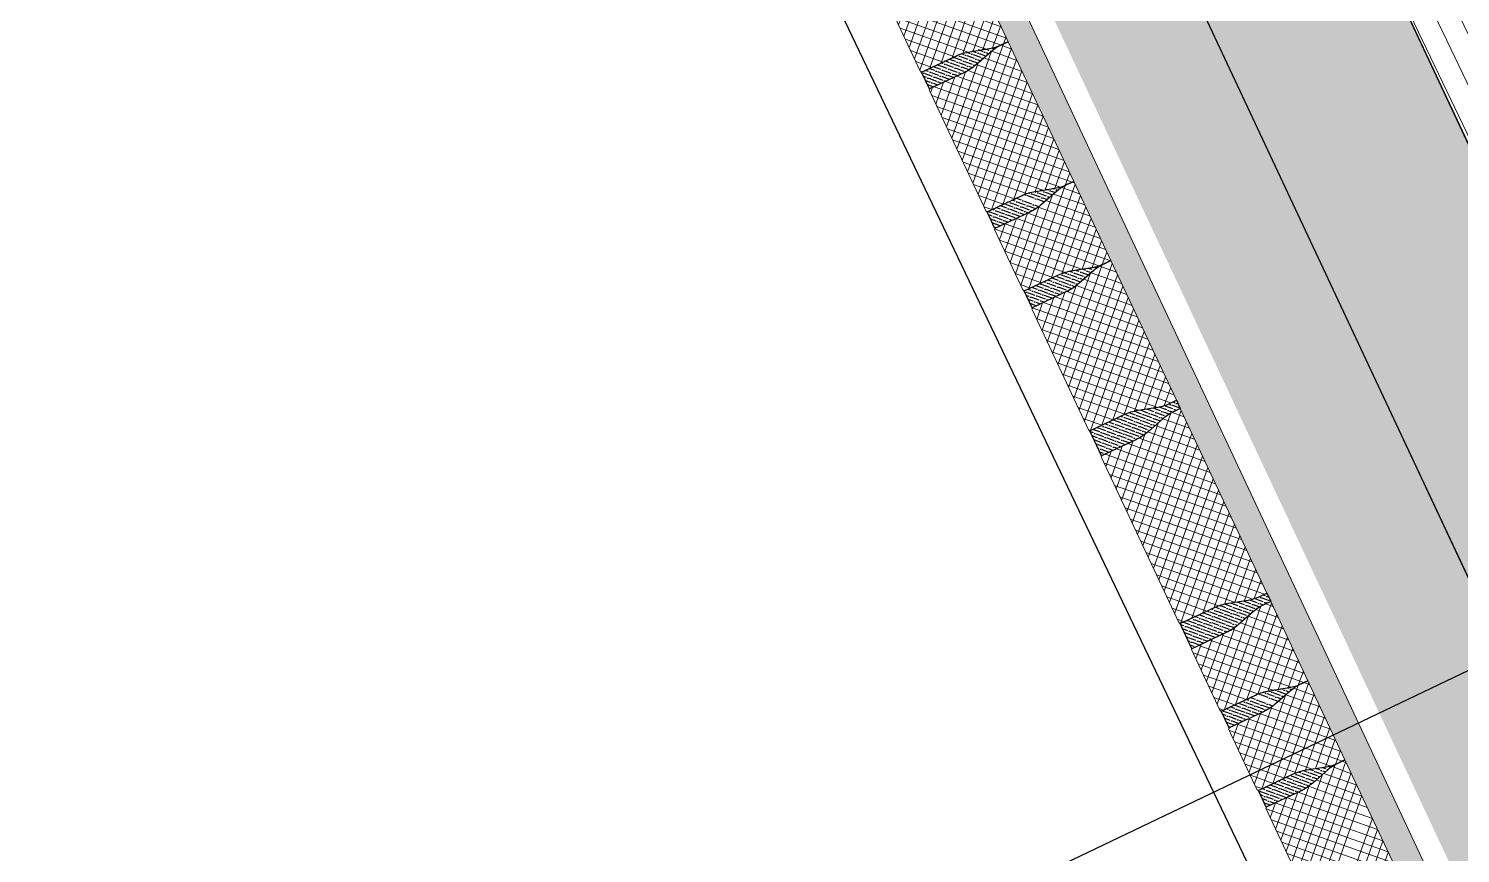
# Model space of a CAD drawing. Header units: metres. Extents: x 679304 to 680626, y 2747329 to 2750056.
# Drawn here: x 679535.964 to 679537.517, y 2747435.307 to 2747436.202 of the extents above; entities that cross this region are included whole.
import ezdxf

# ---------------------------------------------------------------- set-up
doc = ezdxf.new("R2010")
doc.units = ezdxf.units.M
doc.header["$XCLIPFRAME"] = 0
doc.layers.add('-aux', color=50, linetype='Continuous', plot=False)
doc.layers.add('00_Aux', color=5, linetype='Continuous', plot=False)
for name, color, linetype, lineweight in [('02-L-projecció', 6, 'Continuous', 5), ('02-L-seccionat', 4, 'Continuous', 5), ('3-TR Formigó', 252, 'Continuous', 0), ('3-TR terra compactada', 45, 'Continuous', 0), ('3-TR Tot-u', 37, 'Continuous', 0)]:
    doc.layers.add(name, color=color, linetype=linetype, lineweight=lineweight)
doc.layers.add('02-L-SEC-View 1', color=7, linetype='Continuous')
doc.layers.add('3-TR tot_u', color=8, linetype='Continuous', lineweight=5, true_color=0x787878)
for name, color, linetype, true_color in [('EIT_3 TR sorra', 9, 'Continuous', 0xd8ceb0), ('SL_TREE_ACACIA_PYCNANTHA', 52, 'Continuous', 0xe0e000), ('SL_TREE_BOMBAX_CEIBA', 24, 'Continuous', 0x8f2400), ('SL_TREE_PROSOPIS_CINERARIA', 66, 'Continuous', 0x5f7f00)]:
    doc.layers.add(name, color=color, linetype=linetype, true_color=true_color)
picture_1 = doc.add_image_def('image3.png', size_in_pixel=(1135, 973))
picture_2 = doc.add_image_def('image1.png', size_in_pixel=(900, 793))
picture_3 = doc.add_image_def('image2.png', size_in_pixel=(716, 586))
pattern_1 = [(44.99999999999999, (-16.42133321752772, 1.027925585862249), (-0.0067351920908019, 0.0067351920908019), []), (134.9999999999999, (-16.42133321752772, 1.027925585862249), (-0.0067351920908019, -0.0067351920908019), [])]
pattern_2 = [(43.98579928974752, (-2.408698211424052, -100.1245360528119), (0.0019272751255601, 0.0066038919240475), [0.0085328125000001, -0.0017065625, 0, -0.0017065625])]

# ---------------------------------------------------------------- blocks, each defined once
blk = doc.blocks.new('General Section WaterFalls')
at = {"layer": '3-TR Formigó'}
h = blk.add_hatch(dxfattribs=at)
h.set_pattern_fill('ANSI37', color=256, scale=0.003, angle=-18.27604261022104, style=0)
h.set_pattern_definition(pattern_1)
edge = h.paths.add_edge_path()
edge.add_line((26.71151900896802, -30.13259834330529), (26.7115829114335, -30.12440281313398))
edge.add_arc((26.6631668265909, -30.12402528850362), 0.0484175570209605, -0.4467547501973178, 15.55226437040747)
edge.add_line((26.70981163624674, -30.11104370560497), (26.70402688602578, -30.09025823398226))
edge.add_arc((26.75907920114696, -30.07493677572347), 0.0571445926253242, 179.553250576455, 195.5522697251875, ccw=False)
edge.add_line((26.7019363460131, -30.07449121004902), (26.70225700368534, -30.03336718664194))
edge.add_line((26.70225700363517, -30.03336718631909), (26.7014598222063, -30.03336096967196))
edge.add_line((26.70145982224494, -30.03336096997373), (26.70146640405208, -30.03251692012577))
edge.add_line((26.70146640343592, -30.0325169195421), (26.55564496508488, -30.03137989654804))
edge.add_line((26.55564496573061, -30.03137989691459), (26.5556383859569, -30.03222394988609))
edge.add_line((26.55563838547096, -30.03222394967452), (26.55484120329561, -30.03221772934808))
edge.add_line((26.55484120361507, -30.0322177298367), (26.55452054576948, -30.07334175710972))
edge.add_arc((26.49737769784406, -30.07289619231597), 0.0571445855558964, -16.44576670610428, -0.4467476164836057, ccw=False)
edge.add_line((26.55218439130113, -30.08907426195219), (26.54607622286726, -30.10976700459925))
edge.add_arc((26.59251292236149, -30.12347438652068), 0.0484175526935479, 163.5542300936993, 179.553249204069)
edge.add_line((26.54409684240818, -30.12309686560184), (26.54403293832004, -30.13129239474686))
edge.add_line((26.54403293831274, -30.13129239436239), (26.71151900940551, -30.1325983428449))
h = blk.add_hatch(dxfattribs=at)
h.set_pattern_fill('ANSI37', color=256, scale=0.003, angle=-18.27604261022104, style=0)
h.set_pattern_definition(pattern_1)
edge = h.paths.add_edge_path()
edge.add_line((26.80647917883471, -30.13334234734066), (26.80654308384267, -30.12514681800901))
edge.add_arc((26.75812699086964, -30.12476930161938), 0.0484175648122754, -0.4467449809364698, 15.55227420628203)
edge.add_line((26.80477180611342, -30.11178770847619), (26.79898705659529, -30.09100223806638))
edge.add_arc((26.85403937194497, -30.07568078115582), 0.0571445920410293, 179.5532493145228, 195.5522684316683, ccw=False)
edge.add_line((26.79689651587978, -30.07523521478288), (26.79721717384817, -30.03411119196401))
edge.add_line((26.79721717396751, -30.03411119175144), (26.79641999279522, -30.03410497469865))
edge.add_line((26.79641999304295, -30.03410497447476), (26.79642657477503, -30.03326092411161))
edge.add_line((26.79642657516524, -30.03326092427597), (26.72313100914396, -30.03268941316976))
edge.add_line((26.72313100937754, -30.03268941259012), (26.72312442702177, -30.03353346372808))
edge.add_line((26.72312442678958, -30.03353346418589), (26.72232724564461, -30.03352724370934))
edge.add_line((26.72232724586502, -30.03352724434808), (26.72200658794846, -30.07465127257845))
edge.add_arc((26.66486374102533, -30.07420571078546), 0.0571445841631217, -16.445763861437285, -0.44674471510109015, ccw=False)
edge.add_line((26.71967043401674, -30.0903837766964), (26.71356226459207, -30.11107652048744))
edge.add_arc((26.75999896321446, -30.12478389940225), 0.0484175513716403, 163.5542329003365, 179.5532520194679)
edge.add_line((26.71158288419247, -30.12440638104454), (26.7115189817229, -30.1326019097433))
edge.add_line((26.71151898195967, -30.13260190980509), (26.80647917862646, -30.13334234717865))
h = blk.add_hatch(dxfattribs=at)
h.set_pattern_fill('ANSI37', color=256, scale=0.003, angle=-18.27604261022104, style=0)
h.set_pattern_definition(pattern_1)
edge = h.paths.add_edge_path()
edge.add_line((26.90143943391741, -30.13407571683638), (26.90150333900043, -30.12588018801992))
edge.add_arc((26.85308724688366, -30.12550267227926), 0.0484175634033132, -0.4467438658289859, 15.55227527998455)
edge.add_line((26.89973206119612, -30.11252107843757), (26.89394731160293, -30.09173560751257))
edge.add_arc((26.948999626562, -30.07641415018588), 0.057144592462795, 179.5532501677238, 195.5522692723542, ccw=False)
edge.add_line((26.89185677096248, -30.07596858451143), (26.89217742904141, -30.03484456172906))
edge.add_line((26.89217742905021, -30.03484456147999), (26.89138024765683, -30.03483834435419))
edge.add_line((26.89138024672866, -30.03483834397048), (26.89138682890292, -30.03399429375336))
edge.add_line((26.89138682978228, -30.03399429423735), (26.81809126342936, -30.03342278302162))
edge.add_line((26.81809126352892, -30.03342278208584), (26.81808468139423, -30.03426683329682))
edge.add_line((26.81808468094096, -30.03426683438011), (26.81728749964995, -30.03426061434572))
edge.add_line((26.81728749955073, -30.03426061361097), (26.81696684189074, -30.07538464143568))
edge.add_arc((26.75982399564237, -30.07493907958269), 0.0571445840205445, -16.445764324364518, -0.4467451595709804, ccw=False)
edge.add_line((26.81463068816811, -30.09111714642495), (26.80852251888947, -30.11180988977382))
edge.add_arc((26.85495921876281, -30.12551726959646), 0.0484175514879962, 163.5542328959365, 179.5532520194679)
edge.add_line((26.80654313927516, -30.12513975077309), (26.80647923658451, -30.13333527939884))
edge.add_line((26.80647923657671, -30.13333527883515), (26.90143943335404, -30.13407571624521))
h = blk.add_hatch(dxfattribs=at)
h.set_pattern_fill('ANSI37', color=256, scale=0.003, angle=-18.27604261022104, style=0)
h.set_pattern_definition(pattern_1)
edge = h.paths.add_edge_path()
edge.add_line((27.13266914431006, -30.13587870146148), (27.13273304891134, -30.12768317150513))
edge.add_arc((27.0843169647269, -30.12730565480888), 0.0484175569431325, -0.4467460378408971, 15.55227308225352)
edge.add_line((27.13096177205443, -30.11432406352833), (27.12517702249673, -30.09353859212466))
edge.add_arc((27.18022934067994, -30.07821713387966), 0.0571445948227579, 179.5532513737856, 195.5522704968311, ccw=False)
edge.add_line((27.12308648228646, -30.07777156843804), (27.12340714043635, -30.03664754469832))
edge.add_line((27.12340714083985, -30.03664754447527), (27.12260995992821, -30.03664132848936))
edge.add_line((27.12260995991528, -30.03664132906124), (27.12261654061699, -30.03579727884821))
edge.add_line((27.12261654017493, -30.03579727886245), (26.92305115802752, -30.03424119575809))
edge.add_line((26.92305115843192, -30.03424119623378), (26.92304457629723, -30.03508524744476))
edge.add_line((26.92304457677528, -30.03508524689824), (26.92224739629765, -30.03507902811327))
edge.add_line((26.92224739585072, -30.03507902869023), (26.92192673777996, -30.07620305441769))
edge.add_arc((26.86478388030082, -30.07575749279931), 0.0571445944703978, -16.445763722848085, -0.4467446058545761, ccw=False)
edge.add_line((26.91959058400243, -30.09193556080572), (26.91348241420657, -30.11262830349338))
edge.add_arc((26.9599191150628, -30.12633568048477), 0.0484175518099444, 163.5542361917417, 179.5532552935093)
edge.add_line((26.91150303464383, -30.12595816515386), (26.91143913136498, -30.13415369407576))
edge.add_line((26.91143913101405, -30.13415369391442), (27.13266914505434, -30.13587870173648))
h = blk.add_hatch(dxfattribs=at)
h.set_pattern_fill('ANSI37', color=256, scale=0.003, angle=-18.27604261022104, style=0)
h.set_pattern_definition(pattern_1)
edge = h.paths.add_edge_path()
edge.add_line((27.3101548855193, -30.13726611947641), (27.31021878805983, -30.12907058982028))
edge.add_arc((27.26180270360783, -30.12869306653738), 0.0484175576703403, -0.4467532608077822, 15.55226582038441)
edge.add_line((27.30844751326368, -30.11571148154326), (27.30266276352037, -30.0949260095879))
edge.add_arc((27.35771507769823, -30.07960455166176), 0.0571445912714218, 179.5532515570036, 195.5522706349158, ccw=False)
edge.add_line((27.30057222303003, -30.07915898622014), (27.3008928806627, -30.0380349618192))
edge.add_line((27.30089288111776, -30.03803496202454), (27.30009569950738, -30.03802874629827))
edge.add_line((27.30009569926187, -30.03802874684334), (27.3001022811045, -30.0371846965167))
edge.add_line((27.30010228091851, -30.03718469687738), (27.15428084278856, -30.03604767395632))
edge.add_line((27.15428084274754, -30.03604767308571), (27.15427426267769, -30.03689172546901))
edge.add_line((27.15427426248789, -30.03689172537998), (27.15347708042309, -30.03688550509004))
edge.add_line((27.15347708109766, -30.03688550554216), (27.1531564229955, -30.07800953322084))
edge.add_arc((27.09601357392967, -30.07756397058256), 0.0571445856511552, -16.445765309867, -0.44674617585832266, ccw=False)
edge.add_line((27.15082026924938, -30.09374203858897), (27.14471210078003, -30.11443478171471))
edge.add_arc((27.19114879891276, -30.12814216222614), 0.048417550948209, 163.5542301596987, 179.5532492700098)
edge.add_line((27.14273271942512, -30.12776464247145), (27.14266881533698, -30.13596017161647))
edge.add_line((27.14266881486401, -30.13596017146483), (27.3101548857357, -30.13726611987433))
h = blk.add_hatch(dxfattribs=at)
h.set_pattern_fill('ANSI37', color=256, scale=0.003, angle=-18.27604261022104, style=0)
h.set_pattern_definition(pattern_1)
edge = h.paths.add_edge_path()
edge.add_line((27.4051150563173, -30.13801005366258), (27.40517896084761, -30.12981452466359))
edge.add_arc((27.3567628688179, -30.12943700933829), 0.0484175649548525, -0.4467444563532101, 15.55227466404321)
edge.add_line((27.40340768359601, -30.11645541479811), (27.39762293429897, -30.09566994446132))
edge.add_arc((27.45267524989322, -30.08034848747775), 0.057144592462795, 179.5532501677238, 195.5522692723542, ccw=False)
edge.add_line((27.3955323942937, -30.07990292133764), (27.39585305248317, -30.03877889859178))
edge.add_line((27.39585305331275, -30.03877889784053), (27.39505587191937, -30.03877268071473))
edge.add_line((27.39505587145686, -30.03877268102951), (27.39506245341003, -30.03792863073938))
edge.add_line((27.39506245264784, -30.03792863106355), (27.32176688651601, -30.03735711992084))
edge.add_line((27.32176688732579, -30.0373571193777), (27.32176030497003, -30.03820117051567))
edge.add_line((27.32176030473784, -30.03820117097348), (27.32096312366792, -30.03819495101211))
edge.add_line((27.32096312381327, -30.03819495113567), (27.3206424659322, -30.07931897888736))
edge.add_arc((27.26349961897359, -30.07887341734022), 0.0571445840205445, -16.445764324364518, -0.4467451595709804, ccw=False)
edge.add_line((27.31830631243065, -30.09505148371682), (27.31219814304147, -30.11574422702917))
edge.add_arc((27.3586348425597, -30.12945160549134), 0.048417551386513, 163.554233451104, 179.5532525862316)
edge.add_line((27.31021876260638, -30.12907408736646), (27.31015486010133, -30.13726961654391))
edge.add_line((27.31015485944226, -30.13726961659268), (27.40511505636562, -30.13801005356057))
h = blk.add_hatch(dxfattribs=at)
h.set_pattern_fill('ANSI37', color=256, scale=0.003, angle=-18.27604261022104, style=0)
h.set_pattern_definition(pattern_1)
edge = h.paths.add_edge_path()
edge.add_line((27.57260112790391, -30.13931600237266), (27.57266503066553, -30.13112047278954))
edge.add_arc((27.52424894319847, -30.13074294920079), 0.0484175590793026, -0.4467543759151388, 15.55226474668205)
edge.add_line((27.57089375564829, -30.11776136420667), (27.5651090056839, -30.09697589217829))
edge.add_arc((27.62016131728888, -30.08165443409235), 0.0571445895615756, 179.5532520930825, 195.5522712217721, ccw=False)
edge.add_line((27.56301846494898, -30.08120886934921), (27.56333912254617, -30.04008484542695))
edge.add_line((27.56333912257105, -30.04008484561928), (27.56254194125273, -30.04007862900866))
edge.add_line((27.56254194071516, -30.04007862927392), (27.56254852285393, -30.03923457953549))
edge.add_line((27.5625485223718, -30.03923457954079), (27.41672708372462, -30.03809755595852))
edge.add_line((27.41672708420083, -30.03809755621478), (27.41672050442712, -30.03894160918628))
edge.add_line((27.4167205048725, -30.03894160897471), (27.41592332302878, -30.03893538875779))
edge.add_line((27.41592332301661, -30.03893538867123), (27.41560266458283, -30.08005941624039))
edge.add_arc((27.35845981538296, -30.07961385278032), 0.0571445856194023, -16.445765776522194, -0.4467466560666935, ccw=False)
edge.add_line((27.41326651070267, -30.09579192101956), (27.40715834230837, -30.11648466466048))
edge.add_arc((27.45359503896907, -30.13019204605371), 0.048417549319226, 163.5542302212982, 179.5532493359505)
edge.add_line((27.40517896134406, -30.12981452513486), (27.40511505718087, -30.1380100537647))
edge.add_line((27.4051150563173, -30.13801005366258), (27.57260112693242, -30.13931600247774))
h = blk.add_hatch(dxfattribs=at)
h.set_pattern_fill('ANSI37', color=256, scale=0.003, angle=-18.27604261022104, style=0)
h.set_pattern_definition(pattern_1)
edge = h.paths.add_edge_path()
edge.add_line((27.79383114352822, -30.14104098570533), (27.79389504787293, -30.13284545615464))
edge.add_arc((27.74547896115109, -30.13246793812141), 0.0484175584946718, -0.4467466283651467, 15.55227246631219)
edge.add_line((27.79212377034128, -30.11948634730652), (27.7863390209296, -30.09870087546068))
edge.add_arc((27.84139133710414, -30.08337941719219), 0.0571445932096191, 179.5532518741258, 195.5522710187067, ccw=False)
edge.add_line((27.78424848103896, -30.08293385175057), (27.78456913907831, -30.04180982797434))
edge.add_line((27.78456913912669, -30.04180982848629), (27.78377195829011, -30.04180361301557))
edge.add_line((27.78377195866779, -30.04180361330509), (27.78377853959058, -30.04095956316508))
edge.add_line((27.78377853846178, -30.0409595631063), (27.58421315631437, -30.03940348000194))
edge.add_line((27.5842131562531, -30.03940347954631), (27.58420657382228, -30.04024753016909))
edge.add_line((27.58420657459647, -30.04024752997793), (27.58340939411883, -30.04024131119297))
edge.add_line((27.58340939413756, -30.04024131176993), (27.5830887360668, -30.08136533749739))
edge.add_arc((27.52594588045031, -30.08091977750883), 0.0571445928397872, -16.445762741073622, -0.44674358956729066, ccw=False)
edge.add_line((27.58075258275494, -30.09709784481675), (27.57464441284853, -30.11779058746789))
edge.add_arc((27.62108111334965, -30.13149796426296), 0.0484175516787158, 163.5542356453741, 179.5532547689258)
edge.add_line((27.57266503339633, -30.13112044800073), (27.57260112997145, -30.1393159773648))
edge.add_line((27.57260112930089, -30.13931597769261), (27.79383114345172, -30.14104098555118))
at = {"layer": '3-TR terra compactada'}
h = blk.add_hatch(dxfattribs=at)
h.set_pattern_fill('LINE', color=256, scale=0.0075)
h.set_pattern_definition([(360, (-1.593222050461918, -1.450000001117587), (0, 0.0238125), [])])
edge = h.paths.add_edge_path(flags=16)
edge.add_arc((87.91270721703766, -34.89102650922723), 0.0300000000000011, 0, 360)
h.paths.add_polyline_path([(60.86794612370431, -34.06345526850782), (60.86794612370431, -34.8165326055605), (77.28848761087283, -34.81653260439634), (77.28848760994151, -35.96653260430321), (94.02980208816007, -35.96653260337189), (94.02346620196477, -34.53352967253886), (88.77741158520803, -34.42881766473874), (88.7764219455421, -34.4783984052483), (88.67512278445065, -34.85645277681761), (84.06023222394288, -34.76436978625134), (83.96552849235012, -34.41241660504602), (83.95774579746649, -34.38224918977358), (83.95875280490145, -34.33179827523418), (79.98875382728875, -34.25026744417846), (79.98875382775441, -35.78771875007078), (77.43852502759546, -35.78771875007078), (77.43852502852678, -35.43748732609675), (78.61814005719498, -35.43770227907226), (78.05505687510595, -33.4629564518109), (67.10211191978306, -33.3788115279749), (67.01179703883827, -33.17811179091223), (66.85097349714488, -33.17687627975829), (63.56725041614845, -33.15126436809078), (63.56725041707978, -34.70336046814919), (61.01713174395263, -34.70336046768352), (61.0171317444183, -34.35336060426198), (62.10765844490379, -34.35336060402915), (61.58575402200222, -32.50950451311656), (50.68157043308019, -32.42573419259861), (50.59114177431911, -32.2250335814897), (50.42511908290908, -32.2237581287045), (47.14811543934047, -32.19819437991828), (47.14721526950597, -33.38156245509163), (44.99754665372893, -33.38156245509163), (44.99754665279761, -33.03156259073876), (45.56926759378984, -33.03156259120442), (45.14311256445944, -31.55625739693642), (34.2616229839623, -31.47266142093577), (34.17091776337475, -31.2719586850144), (34.00475173024461, -31.27068213094026), (30.72633214015514, -31.24511096207425), (30.72633214108646, -32.37863686797209), (28.57621343620122, -32.37863686820492), (28.57621343526989, -32.02863700361922), (29.14793437626213, -32.02863700361922), (28.72177934786305, -30.55333180958405), (17.8412764519453, -30.4697434140835), (17.68143947003409, -31.50181839196012), (28.27606689184904, -31.50181839149445), (28.27606689091772, -32.61037793336436), (44.44740463607013, -32.61037793196738), (44.44740463700145, -34.06345526920631)])
at = {"layer": '3-TR Tot-u'}
h = blk.add_hatch(dxfattribs=at)
h.set_pattern_fill('EARTH', color=256, scale=0.005, angle=-84.07414778341365)
h.set_pattern_definition([(275.9258522165863, (27.87454973626882, -31.62861592276022), (0.0348582512672567, -0.0283024260194916), [0.03175, -0.03175]), (275.9258522165863, (27.88639236288145, -31.62738670548424), (0.0348582512672567, -0.0283024260194916), [0.03175, -0.03175]), (275.9258522165863, (27.89823498949409, -31.6261574884411), (0.0348582512672567, -0.0283024260194916), [0.03175, -0.03175]), (5.925852216586345, (27.90259227156639, -31.62969529186375), (0.0283024260194916, 0.0348582512672567), [0.03175, -0.03175]), (5.925852216586345, (27.90382148884237, -31.64153791847639), (0.0283024260194916, 0.0348582512672567), [0.03175, -0.03175]), (5.925852216586345, (27.90505070518702, -31.65338054532185), (0.0283024260194916, 0.0348582512672567), [0.03175, -0.03175])])
h.paths.add_polyline_path([(17.8412764519453, -30.4697434140835), (28.72177934786305, -30.55333180958405), (28.80537299579009, -30.84863540693187), (29.57612518081442, -30.84863695688546), (29.57612646790222, -30.55989524768666), (28.95151915913448, -30.5550967627205), (28.89673480344936, -30.35466998582706), (17.74958454584703, -30.26903309766203)])
at = {"layer": '3-TR tot_u'}
h = blk.add_hatch(dxfattribs=at)
h.set_pattern_fill('AR-CONC', color=256, scale=0.00025, angle=90.27678088138285)
h.set_pattern_definition([(158.5528234916038, (-16.42133875610307, 0.9000845635309815), (-0.0107141402033441, 0.0444470353765646), [0.0047625, -0.0523874999999999]), (103.5528234916037, (-16.42133875610307, 0.9000845635309815), (-0.042478511822929, -0.0235505220209913), [0.00381, -0.0419101460424999]), (209.0042681916038, (-16.42223159829154, 0.9037884704302996), (-0.0531926501422366, 0.0208965138611374), [0.0040475022, -0.0445225611499999]), (154.7370234916037, (-16.43337874626741, 0.896043692715466), (-0.0115985479610558, 0.0675920588494506), [0.00714375, -0.0785812499999999]), (205.1883811016037, (-16.43434529751539, 0.90167635679245), (-0.0775261334246027, 0.036585164494883), [0.006071255785, -0.0667839020399999]), (99.73697466160377, (-16.43337874626741, 0.896043692715466), (-0.0775261334227856, 0.036585164499046), [0.0057149917675, -0.0628649329799999]), (129.5528234916037, (-16.43238918390125, 0.9030739036388695), (0.0121775151173545, 0.0440684300330318), [0.0047625, -0.0523875]), (74.55282349160389, (-16.43238918390125, 0.9030739036388695), (-0.0485699864642681, -3.6222662037e-06), [0.00381, -0.0419099999999999]), (180.0042684916038, (-16.43137439107522, 0.9067462740931659), (-0.0363924715453394, 0.0440648076110835), [0.0040475022, -0.0445224844]), (146.0528234916037, (-16.42133875610307, 0.9000845635309815), (-0.0202858755293875, -0.0059938829911168), [0, -0.041402, 0, -0.042545, 0, -0.04206875]), (116.0528234916039, (-16.42133875610307, 0.9000845635309815), (-0.0290587158829416, 0.0078679387732416), [0, -0.024257, 0, -0.0404494999999999, 0, -0.01603375]), (76.05282349160386, (-16.41683318512514, 0.8866599751636385), (-0.0094277576651399, 0.0325917034802938), [0, -0.0158749999999999, 0, -0.0495299999999999, 0, -0.0657224999999997]), (66.05282349160387, (-16.41481274971738, 0.8806399798486381), (-0.0178091657507202, 0.033085210695806), [0, -0.0206375, 0, -0.032893, 0, -0.0466725])])
h.paths.add_polyline_path([(28.89673480344936, -30.35466998582706), (29.07426458364353, -30.20602941629477), (17.68178908992559, -30.11850783950649), (17.74958454584703, -30.26903309766203)])
at = {"layer": 'EIT_3 TR sorra'}
h = blk.add_hatch(dxfattribs=at)
h.set_pattern_fill('ANSI36', color=256, scale=0.001075, angle=-1.014200710252469, style=0, double=1)
h.set_pattern_definition([(43.98579928974752, (-3.269780329894274, -100.1178184621967), (0.0019272751255601, 0.0066038919240475), [0.0085328125000001, -0.0017065625, 0, -0.0017065625])])
edge = h.paths.add_edge_path()
edge.add_line((26.71151898242533, -30.13260190933943), (26.71158288610679, -30.1244063795697))
edge.add_arc((26.66316680517048, -30.12402886291966), 0.0484175532224268, -0.4467457794181576, 15.55227332192069)
edge.add_line((26.70981160970405, -30.11104727350176), (26.70402686179223, -30.09026179822806))
edge.add_arc((26.75907917693257, -30.07494033686817), 0.0571445942156798, 179.5532539892589, 195.5522731529118, ccw=False)
edge.add_line((26.70193631947041, -30.07449477445334), (26.70225700617552, -30.03336725526518))
edge.add_line((26.70225700596347, -30.03336725453846), (26.72232727479388, -30.03352375177909))
edge.add_line((26.72232727566734, -30.03352375142276), (26.72200658888717, -30.07465127009574))
edge.add_arc((26.66486372658983, -30.07420570612885), 0.0571445990297571, -16.445766675627112, -0.4467475475004221, ccw=False)
edge.add_line((26.71967043308541, -30.0903837790247), (26.71356226505007, -30.11107651935139))
edge.add_arc((26.75999895716086, -30.12478390103206), 0.0484175439073625, 163.5542282206263, 179.5532473088979)
edge.add_line((26.71158288465813, -30.12440637825057), (26.71151898193608, -30.13260190882755))
h = blk.add_hatch(dxfattribs=at)
h.set_pattern_fill('ANSI36', color=256, scale=0.001075, angle=-1.014200710252469, style=0, double=1)
h.set_pattern_definition([(43.98579928974752, (-3.007334088440984, -100.1198683457914), (0.0019272751255601, 0.0066038919240475), [0.0085328125000001, -0.0017065625, 0, -0.0017065625])])
edge = h.paths.add_edge_path()
edge.add_line((26.80647915462032, -30.13334584562108), (26.80654305646211, -30.12515031622459))
edge.add_arc((26.75812696991489, -30.12477279850282), 0.0484175587480732, -0.4467461459621233, 15.55227300076649)
edge.add_line((26.80477178003639, -30.11179120792076), (26.79898703194306, -30.09100573356791))
edge.add_arc((26.85403934726492, -30.07568427734077), 0.0571445923002657, 179.553249723254, 195.552268819521, ccw=False)
edge.add_line((26.79689649073407, -30.07523870980367), (26.79721717685098, -30.03411119091165))
edge.add_line((26.7972171776928, -30.03411119105294), (26.81728744647954, -30.03426768582716))
edge.add_line((26.81728744646534, -30.03426768560894), (26.81696675950774, -30.07539520667531))
edge.add_arc((26.75982390949503, -30.0749496424105), 0.0571445871391887, -16.4457667582966, -0.4467476366154983, ccw=False)
edge.add_line((26.81463060481474, -30.09112771227956), (26.80852243626625, -30.11182045341757))
edge.add_arc((26.85495913261548, -30.12552783591673), 0.0484175490418961, 163.5542285777955, 179.5532477200199)
edge.add_line((26.80654305545613, -30.1251503136009), (26.80647915413974, -30.13334584660369))
h = blk.add_hatch(dxfattribs=at)
h.set_pattern_fill('ANSI36', color=256, scale=0.001075, angle=-1.014200710252469, style=0, double=1)
h.set_pattern_definition([(43.98579928974752, (-2.807413939386606, -100.1214201257098), (0.0019272751255601, 0.0066038919240475), [0.0085328125000001, -0.0017065625, 0, -0.0017065625])])
edge = h.paths.add_edge_path()
edge.add_line((26.91143910260871, -30.1341571866069), (26.9014394086013, -30.1340792163008))
edge.add_line((26.90143940877169, -30.13407921581529), (26.90150331064897, -30.12588368594012))
edge.add_arc((26.85308723058552, -30.12550616404042), 0.0484175525406722, -0.4467518872780677, 15.55226728713962)
edge.add_line((26.89973203511909, -30.11252457997762), (26.89394728565967, -30.09173910419282))
edge.add_arc((26.94899959443137, -30.07641764730215), 0.057144585751003, 179.5532518318308, 195.5522709720042, ccw=False)
edge.add_line((26.89185674535111, -30.07597208209336), (26.89217743116779, -30.03484456114059))
edge.add_line((26.89217743137851, -30.03484456171282), (26.92224739579533, -30.03507902781943))
edge.add_line((26.92224739538506, -30.03507902822458), (26.92192670861306, -30.07620654984264))
edge.add_arc((26.86478385748342, -30.07576098712161), 0.0571445890711411, -16.445764951324293, -0.4467458073909256, ccw=False)
edge.add_line((26.91959055513144, -30.0919390548952), (26.91348238676854, -30.11263179658489))
edge.add_arc((26.95991907920689, -30.12633917480707), 0.048417544476895, 163.5542320583997, 179.553251191884)
edge.add_line((26.91150300670415, -30.1259616559837), (26.91143910328336, -30.13415718682031))
edge.add_line((26.91143910260871, -30.1341571866069), (26.9014394086013, -30.1340792163008))
h = blk.add_hatch(dxfattribs=at)
h.set_pattern_fill('ANSI36', color=256, scale=0.001075, angle=-1.014200710252469, style=0, double=1)
h.set_pattern_definition([(43.98579928974752, (-2.576184227596968, -100.1232231091708), (0.0019272751255601, 0.0066038919240475), [0.0085328125000001, -0.0017065625, 0, -0.0017065625])])
edge = h.paths.add_edge_path()
edge.add_line((27.14266881439835, -30.13596017146483), (27.13266912013028, -30.13588220009185))
edge.add_line((27.13266912056133, -30.13588219927624), (27.13273302273475, -30.12768666998927))
edge.add_arc((27.08431694097817, -30.1273091477342), 0.048417554171283, -0.4467530867461513, 15.55226606005101)
edge.add_line((27.13096174737439, -30.11432756320573), (27.12517699773346, -30.09354208834179))
edge.add_arc((27.18022930668667, -30.07822063099593), 0.0571445873641418, 179.5532512957519, 195.5522704501285, ccw=False)
edge.add_line((27.12308645760641, -30.07777506578714), (27.12340714331255, -30.03664754479786))
edge.add_line((27.12340714223683, -30.0366475447081), (27.15347710676419, -30.03688201085122))
edge.add_line((27.15347710764036, -30.03688201121986), (27.15315642061178, -30.07800953324359))
edge.add_arc((27.09601356834173, -30.07756397128105), 0.0571445893562954, -16.445764025470226, -0.4467449184513157, ccw=False)
edge.add_line((27.15082026645541, -30.0937420395203), (27.14471209790692, -30.1144347806583))
edge.add_arc((27.19114879192785, -30.12814215943218), 0.0484175461058781, 163.5542319968001, 179.5532511259432)
edge.add_line((27.14273271756247, -30.12776463991031), (27.1426688144733, -30.13596017085645))
edge.add_line((27.14266881439835, -30.13596017146483), (27.13266912013028, -30.13588220009185))
h = blk.add_hatch(dxfattribs=at)
h.set_pattern_fill('ANSI36', color=256, scale=0.001075, angle=-1.014200710252469, style=0, double=1)
h.set_pattern_definition([(43.98579928974752, (-2.671144452411681, -100.1224861699156), (0.0019272751255601, 0.0066038919240475), [0.0085328125000001, -0.0017065625, 0, -0.0017065625])])
edge = h.paths.add_edge_path()
edge.add_line((27.31015485990793, -30.13726961566135), (27.31021876311172, -30.12907408622427))
edge.add_arc((27.26180268311873, -30.12869656644762), 0.0484175520344912, -0.4467488003776685, 15.55227034527366)
edge.add_line((27.3084474876523, -30.11571497982368), (27.30266273940886, -30.09492950444046))
edge.add_arc((27.35771505441517, -30.07960804412141), 0.0571445942156798, 179.5532539892589, 195.5522731529118, ccw=False)
edge.add_line((27.30057219788432, -30.07916248077527), (27.30089288458943, -30.03803496158711))
edge.add_line((27.30089288437739, -30.03803496155888), (27.32096315324327, -30.03819145832082))
edge.add_line((27.32096315408126, -30.03819145821035), (27.32064246704452, -30.07931897728899))
edge.add_arc((27.26349960779771, -30.07887341408059), 0.057144595673277, -16.4457661008596, -0.44674695555107746, ccw=False)
edge.add_line((27.31830631196499, -30.09505148534663), (27.31219814367307, -30.11574422607897))
edge.add_arc((27.3586348365061, -30.12945160828531), 0.0484175454051169, 163.5542276126592, 179.553246760554)
edge.add_line((27.31021876167506, -30.12907408480533), (27.31015485924916, -30.13726961597051))
h = blk.add_hatch(dxfattribs=at)
h.set_pattern_fill('ANSI36', color=256, scale=0.001075, angle=-1.014200710252469, style=0, double=1)
h.set_pattern_definition(pattern_2)
edge = h.paths.add_edge_path()
edge.add_line((27.40511503303423, -30.13801355194301), (27.40517893487603, -30.12981802254651))
edge.add_arc((27.35676284972579, -30.12944050552324), 0.0484175569431325, -0.4467460378408971, 15.55227315894657)
edge.add_line((27.40340765751898, -30.11645891494118), (27.39762290971772, -30.09567343970399))
edge.add_arc((27.45267522335053, -30.08035198180005), 0.0571445911088926, 179.5532511125338, 195.5522701820826, ccw=False)
edge.add_line((27.39553236961365, -30.07990641659126), (27.39585305562002, -30.03877889766273))
edge.add_line((27.39585305564105, -30.03877889784053), (27.41592332464888, -30.03893539268776))
edge.add_line((27.4159233244136, -30.03893539262936), (27.41560263723491, -30.08006291362272))
edge.add_arc((27.35845978697762, -30.07961735036224), 0.0571445874560959, -16.44576536578728, -0.44674626746751755, ccw=False)
edge.add_line((27.41326648276299, -30.09579541906715), (27.40715831436053, -30.11648815976298))
edge.add_arc((27.45359501242638, -30.13019554316997), 0.0484175506411338, 163.554227414661, 179.5532465205517)
edge.add_line((27.40517893293873, -30.12981801992282), (27.40511503162233, -30.13801355292562))
h = blk.add_hatch(dxfattribs=at)
h.set_pattern_fill('ANSI36', color=256, scale=0.001075, angle=-1.014200710252469, style=0, double=1)
h.set_pattern_definition(pattern_2)
edge = h.paths.add_edge_path()
edge.add_line((27.57260110182688, -30.13931949948892), (27.57266500495561, -30.13112396953665))
edge.add_arc((27.52424892550334, -30.13074645074084), 0.0484175521770683, -0.4467482757942562, 15.55227087972801)
edge.add_line((27.57089372910559, -30.11776486295275), (27.56510898108324, -30.09697938764255))
edge.add_arc((27.62016129866243, -30.08165792631917), 0.057144595925526, 179.5532534889186, 195.5522725660555, ccw=False)
edge.add_line((27.56301844026893, -30.08121236367151), (27.56333912675296, -30.04008484441034))
edge.add_line((27.56333912629634, -30.04008484492079), (27.58340939498071, -30.04024134260359))
edge.add_line((27.58340939413756, -30.04024134157226), (27.58308870724685, -30.08136886020873))
edge.add_arc((27.52594584785402, -30.08092329697684), 0.0571445975417236, -16.445765223469778, -0.4467460867435875, ccw=False)
edge.add_line((27.58075255388394, -30.0971013691742), (27.57464438537093, -30.11779410983353))
edge.add_arc((27.62108107563108, -30.13150149164721), 0.0484175437612613, 163.554227123491, 179.5532462597309)
edge.add_line((27.57266500359401, -30.13112396840006), (27.57260110149973, -30.13931949967477))
h = blk.add_hatch(dxfattribs=at)
h.set_pattern_fill('ANSI36', color=256, scale=0.001075, angle=-1.014200710252469, style=0, double=1)
h.set_pattern_definition([(62.26184189996857, (51.65618912968785, 217.9220343257766), (-0.0002408934137097, 0.0068751544213446), [0.0085328125000001, -0.0017065625, 0, -0.0017065625])])
h.paths.add_polyline_path([(17.68118957895785, -30.093503233511), (29.07426458550617, -30.18102941382676), (29.07449839450419, -30.15103024290875), (17.68115054583177, -30.06226211832836)])
at = {"layer": '-aux'}
for points in [[(26.71151898195967, -30.13260190933943), (26.71151898242533, -30.13260190933943), (26.71158288558945, -30.12440638011322, 0.0699225111475427), (26.70981160970405, -30.11104727350176), (26.70402686111629, -30.09026179788634, -0.0699225111480096), (26.70193631947041, -30.07449477445334), (26.70225700596347, -30.03336725453846), (26.72232727566734, -30.03352375142276), (26.72200658824295, -30.07465127040632, -0.0699225111484148), (26.71967043308541, -30.0903837790247), (26.71356226596981, -30.11107651959174, 0.0699225111479849), (26.71158288465813, -30.12440637825057), (26.71151898195967, -30.13260190933943), (26.71151898242533, -30.13260190933943)], [(26.806479153689, -30.1333458465524), (26.80647915462032, -30.13334584562108), (26.80654305638745, -30.12515031546354, 0.0699225111475427), (26.80477178003639, -30.11179120792076), (26.7989870319143, -30.09100573323667, -0.0699225111480096), (26.79689649073407, -30.07523870980367), (26.7972171776928, -30.03411119105294), (26.81728744646534, -30.03426768560894), (26.81696675950661, -30.07539520668797, -0.0699225111484148), (26.81463060481474, -30.09112771227956), (26.80852243630216, -30.11182045401074, 0.0699225111479849), (26.80654305545613, -30.1251503136009), (26.806479153689, -30.1333458465524), (26.80647915462032, -30.13334584562108)], [(26.91143910260871, -30.1341571866069), (26.90143940877169, -30.13407921581529), (26.90150331100449, -30.12588368682191, 0.0699225111475427), (26.89973203511909, -30.11252457997762), (26.89394728606567, -30.09173910366371, -0.0699225111480096), (26.89185674535111, -30.07597208209336), (26.89217743137851, -30.03484456171282), (26.92224739538506, -30.03507902822458), (26.92192670842633, -30.07620654907078, -0.0699225111484148), (26.91959055513144, -30.0919390548952), (26.91348238661885, -30.11263179685921, 0.0699225111479849), (26.91150300670415, -30.1259616559837), (26.91143910260871, -30.1341571866069), (26.90143940877169, -30.13407921581529)], [(27.14266881439835, -30.13596017146483), (27.13266912056133, -30.13588219927624), (27.13273302279413, -30.12768666981719, 0.0699225111475427), (27.13096174737439, -30.11432756320573), (27.12517699738965, -30.09354208852164, -0.0699225111480096), (27.12308645760641, -30.07777506578714), (27.12340714223683, -30.0366475447081), (27.15347710764036, -30.03688201121986), (27.15315642068163, -30.07800953276456, -0.0699225111484148), (27.15082026645541, -30.0937420395203), (27.14471209840849, -30.11443478055298, 0.0699225111479849), (27.14273271756247, -30.12776463991031), (27.14266881439835, -30.13596017146483), (27.13266912056133, -30.13588219927624)], [(27.31015485944226, -30.13726961612702), (27.31015485990793, -30.13726961566135), (27.31021876400337, -30.12907408620231, 0.0699225111475427), (27.3084474876523, -30.11571497982368), (27.30266273859888, -30.09492950467393, -0.0699225111480096), (27.30057219788432, -30.07916248077527), (27.30089288437739, -30.03803496155888), (27.32096315408126, -30.03819145821035), (27.32064246665686, -30.07931897696108, -0.0699225111484148), (27.31830631196499, -30.09505148534663), (27.31219814345241, -30.11574422614649, 0.0699225111479849), (27.31021876167506, -30.12907408480533), (27.31015485944226, -30.13726961612702), (27.31015485990793, -30.13726961566135)], [(27.40511503210291, -30.13801355357282), (27.40511503303423, -30.13801355194301), (27.40517893526703, -30.12981802225113, 0.0699225111475427), (27.40340765751898, -30.11645891494118), (27.39762290986255, -30.09567344002426, -0.0699225111480096), (27.39553236961365, -30.07990641659126), (27.39585305564105, -30.03877889784053), (27.4159233244136, -30.03893539262936), (27.41560263698921, -30.08006291370839, -0.0699225111484148), (27.41326648276299, -30.09579541906715), (27.40715831471607, -30.11648816009984, 0.0699225111479849), (27.40517893293873, -30.12981801992282), (27.40511503210291, -30.13801355357282), (27.40511503303423, -30.13801355194301)], [(27.57260110182688, -30.13931949925609), (27.57260110182688, -30.13931949948892), (27.57266500545666, -30.13112396979705, 0.0699225111475427), (27.57089372910559, -30.11776486295275), (27.56510898005217, -30.09697938710451, -0.0699225111480096), (27.56301844026893, -30.08121236367151), (27.56333912629634, -30.04008484492079), (27.58340939413756, -30.04024134157226), (27.58308870811016, -30.08136886009015, -0.0699225111484148), (27.58075255388394, -30.0971013691742), (27.57464438537136, -30.11779411020689, 0.0699225111479849), (27.57266500359401, -30.13112396840006), (27.57260110182688, -30.13931949925609), (27.57260110182688, -30.13931949948892)]]:
    blk.add_lwpolyline(points, format="xyb", dxfattribs=at)
at = {"layer": '00_Aux'}
blk.add_lwpolyline([(17.8412764519453, -30.4697434140835), (28.72177934786305, -30.55333180958405), (28.80537299579009, -30.84863540693187), (29.57612518081442, -30.84863695688546), (29.57612646790222, -30.55989524768666), (28.95151915913448, -30.5550967627205), (28.89673480344936, -30.35466998582706), (17.74958454584703, -30.26903309766203)], close=True, dxfattribs=at)
at = {"layer": '02-L-projecció'}
for points in [[(17.68118957895785, -30.093503233511), (29.07426458597183, -30.18102941475809)], [(14.41066232090816, -30.24338215566241), (28.89673480344936, -30.35466998582706)], [(44.44740463607013, -32.61037793196738), (28.27606689091772, -32.61037793336436), (28.27606689184904, -31.50181839149445), (17.68143947003409, -31.50181839196012), (17.8412764519453, -30.4697434140835), (28.72177934786305, -30.55333180958405), (29.14793437626213, -32.02863700361922), (28.57621343526989, -32.02863700361922), (28.57621343620122, -32.37863686820492), (30.72633214108646, -32.37863686797209), (30.72633214015514, -31.24511096207425), (34.00475173024461, -31.27068213094026)], [(17.8412764519453, -30.4697434140835), (28.72177934786305, -30.55333180958405)]]:
    blk.add_lwpolyline(points, dxfattribs=at)
at = {"layer": '02-L-seccionat'}
for points in [[(26.71151900896802, -30.13259834330529), (26.71158291166648, -30.12440281314776, 0.0699225111487571), (26.70981163624674, -30.11104370560497), (26.704026886262, -30.09025823371485, -0.0699225111482901), (26.7019363460131, -30.07449121004902), (26.70225700363517, -30.03336718631909), (26.70145982224494, -30.03336096997373), (26.70146640343592, -30.0325169195421), (26.55564496573061, -30.03137989691459), (26.55563838547096, -30.03222394967452), (26.55484120361507, -30.0322177298367), (26.554520545993, -30.07334175752476, -0.0699225111482901), (26.55218439130113, -30.08907426195219), (26.5460762232542, -30.10976700484753, 0.0699225111487571), (26.54409684240818, -30.12309686560184), (26.54403293831274, -30.13129239436239)], [(26.80647917883471, -30.13334234734066), (26.80654308293015, -30.12514681764879, 0.0699225111487571), (26.80477180611342, -30.11178770847619), (26.79898705706, -30.09100223751739, -0.0699225111482901), (26.79689651587978, -30.07523521478288), (26.79721717396751, -30.03411119175144), (26.79641999304295, -30.03410497447476), (26.79642657516524, -30.03326092427597), (26.72313100937754, -30.03268941259012), (26.72312442678958, -30.03353346418589), (26.72232724586502, -30.03352724434808), (26.72200658684597, -30.0746512718033, -0.0699225111482901), (26.71967043401674, -30.0903837766964), (26.71356226503849, -30.11107652029023, 0.0699225111487571), (26.71158288419247, -30.12440638104454), (26.71151898195967, -30.13260190980509)], [(26.90143943391741, -30.13407571683638), (26.90150333894417, -30.12588018691167, 0.0699225111487571), (26.89973206119612, -30.11252107843757), (26.89394731074572, -30.09173560747877, -0.0699225111482901), (26.89185677096248, -30.07596858451143), (26.89217742905021, -30.03484456147999), (26.89138024672866, -30.03483834397048), (26.89138682978228, -30.03399429423735), (26.81809126352892, -30.03342278208584), (26.81808468094096, -30.03426683438011), (26.81728749955073, -30.03426061361097), (26.816966841463, -30.07538464153185, -0.0699225111482901), (26.81463068816811, -30.09111714642495), (26.8085225187242, -30.11180988932029, 0.0699225111487571), (26.80654313927516, -30.12513975077309), (26.80647923657671, -30.13333527883515)], [(27.13266914431006, -30.13587870146148), (27.13273305026814, -30.1276831724681, 0.0699225111487571), (27.13096177205443, -30.11432406352833), (27.12517702253535, -30.09353859256953, -0.0699225111482901), (27.12308648228646, -30.07777156843804), (27.12340714083985, -30.03664754447527), (27.12260995991528, -30.03664132906124), (27.12261654017493, -30.03579727886245), (26.92305115843192, -30.03424119623378), (26.92304457677528, -30.03508524689824), (26.92224739585072, -30.03507902869023), (26.92192673776299, -30.07620305381716, -0.0699225111482901), (26.91959058400243, -30.09193556080572), (26.91348241362721, -30.11262830346823, 0.0699225111487571), (26.91150303464383, -30.12595816515386), (26.91143913101405, -30.13415369391442)], [(27.3101548855193, -30.13726611947641), (27.31021878868342, -30.12907058978453, 0.0699225111487571), (27.30844751326368, -30.11571148154326), (27.3026627637446, -30.09492600988597, -0.0699225111482901), (27.30057222303003, -30.07915898622014), (27.30089288111776, -30.03803496202454), (27.30009569926187, -30.03802874684334), (27.30010228091851, -30.03718469687738), (27.15428084274754, -30.03604767308571), (27.15427426248789, -30.03689172537998), (27.15347708109766, -30.03688550554216), (27.15315642254427, -30.07800953346305, -0.0699225111482901), (27.15082026924938, -30.09374203858897), (27.14471209980548, -30.11443478171714, 0.0699225111487571), (27.14273271942512, -30.12776464247145), (27.14266881486401, -30.13596017146483)], [(27.4051150563173, -30.13801005366258), (27.40517896180973, -30.1298145246692, 0.0699225111487571), (27.40340768359601, -30.11645541479811), (27.39762293407693, -30.09566994477064, -0.0699225111482901), (27.3955323942937, -30.07990292133764), (27.39585305331275, -30.03877889784053), (27.39505587145686, -30.03877268102951), (27.39506245264784, -30.03792863106355), (27.32176688732579, -30.0373571193777), (27.32176030473784, -30.03820117097348), (27.32096312381327, -30.03819495113567), (27.3206424661912, -30.07931897882372, -0.0699225111482901), (27.31830631243065, -30.09505148371682), (27.31219814252109, -30.11574422661215, 0.0699225111487571), (27.31021876260638, -30.12907408736646), (27.31015485944226, -30.13726961659268)], [(27.57260112790391, -30.13931600237266), (27.57266503060237, -30.13112047314644, 0.0699225111487571), (27.57089375564829, -30.11776136420667), (27.56510900473222, -30.09697589278221, -0.0699225111482901), (27.56301846494898, -30.08120886934921), (27.56333912257105, -30.04008484561928), (27.56254194071516, -30.04007862927392), (27.5625485223718, -30.03923457954079), (27.41672708420083, -30.03809755621478), (27.4167205048725, -30.03894160897471), (27.41592332301661, -30.03893538867123), (27.41560266399756, -30.08005941659212, -0.0699225111482901), (27.41326651070267, -30.09579192101956), (27.40715834219009, -30.11648466484621, 0.0699225111487571), (27.40517896134406, -30.12981452513486), (27.4051150563173, -30.13801005366258)], [(27.79383114352822, -30.14104098570533), (27.79389504808932, -30.13284545671195, 0.0699225111487571), (27.79212377034128, -30.11948634730652), (27.78633902175352, -30.09870087634772, -0.0699225111482901), (27.78424848103896, -30.08293385175057), (27.78456913912669, -30.04180982848629), (27.78377195866779, -30.04180361330509), (27.78377853846178, -30.0409595631063), (27.5842131562531, -30.03940347954631), (27.58420657459647, -30.04024752997793), (27.58340939413756, -30.04024131176993), (27.58308873604983, -30.08136533759535, -0.0699225111482901), (27.58075258275494, -30.09709784481675), (27.57464441284537, -30.11779058701359, 0.0699225111487571), (27.57266503339633, -30.13112044800073), (27.57260112930089, -30.13931597769261)]]:
    blk.add_lwpolyline(points, format="xyb", close=True, dxfattribs=at)
blk = doc.blocks.new('ACACIA_PYCNANTHA fade')
image = blk.add_image(picture_2, insert=(6.431672699195633, 0), size_in_units=(12.86334539839125, 11.334036556582513), rotation=180, dxfattribs=dict(fade=60))
image.dxf.v_pixel = (0, 0.0142926059982125)
image.set_boundary_path([(-0.5, -0.5), (899.5, 792.4999999999999)])
image.dxf.clipping = 0
image.dxf.flags = 15
blk = doc.blocks.new('prospopis cineraria')
image = blk.add_image(picture_3, insert=(-4.000086040761157, 0), size_in_units=(7.410607290773175, 6.065105967029442))
image.dxf.flags = 15
blk = doc.blocks.new('BOMBAX CEIBA')
image = blk.add_image(picture_1, insert=(-10.21959880215359, 0), size_in_units=(20.43919760430721, 17.521884818494197))
image.set_boundary_path([(-0.5, -0.5), (1134.5, 972.4999999999999)])
image.dxf.clipping = 0
image.dxf.flags = 15
blk = doc.blocks.new('p2')
h = blk.add_hatch()
h.set_pattern_fill('LINE', color=256, scale=0.001, angle=8.0277e-12)
h.set_pattern_definition([(360, (-35.52041315015185, 7.61878138128668), (-4e-16, 0.003175), [])])
edge = h.paths.add_edge_path()
edge.add_ellipse((-0.1144132016725052, 1.592064575741915), major_axis=(0.0119366692372206, 0.1043585951131216), ratio=0.5506027927990024, start_angle=81.91007295406128, end_angle=179.651572705688)
edge.add_arc((-6.738284971391294, 1.77301054184727), 6.617450993347678, 353.02396929063286, 357.5296699755366, ccw=False)
edge.add_arc((3.200345539587942, 0.4562777307364741), 3.408990943973546, 171.3447245392893, 180.116421840243)
edge.add_arc((0.1844875220813264, 0.4291579712385101), 0.3936441499523823, 177.0595901073478, 191.5855669009221)
edge.add_arc((1.328953704424748, 0.6599783152596502), 1.56115319605158, 191.4487866687125, 203.3761873250089)
edge.add_arc((0.0085053180800969, -0.2866413796245979), 0.3460273462737329, 93.90067827689188, 108.98410909008419, ccw=False)
edge.add_line((-0.0150339213760162, 0.0585843862345428), (0.0097523010167606, 0.064282681555369))
edge.add_arc((10.53612371601412, -0.6867784777471116), 10.55313166718397, 173.9732789563866, 175.918837523152, ccw=False)
edge.add_arc((-1.073612587267689, 0.5946643650895567), 1.128341876149099, 351.1575908440321, 366.1286499375381)
edge.add_arc((-0.9593733375809279, 0.6625901853908545), 1.00902247230393, 2.984603639549078, 13.59680332851067)
edge.add_arc((-0.9112104149457991, 1.0734391951014), 0.94860836191574, 349.4527021309977, 377.7910819932545)
edge.add_arc((-0.2052863332755805, 1.293796614847906), 0.2091966206506349, 19.40003769574801, 68.01577426452364)

msp = doc.modelspace()

# ---------------------------------------------------------------- block references
at = {"rotation": 115.5575828871377}
msp.add_blockref('General Section WaterFalls', (679521.7318272467, 2747398.310749386), dxfattribs=at)
at = {"layer": '02-L-SEC-View 1', "rotation": 115.5575828891013}
msp.add_blockref('p2', (679536.639193154, 2747436.787805252), dxfattribs=at)
at = {"layer": 'SL_TREE_ACACIA_PYCNANTHA', "rotation": 115.5482287746755}
msp.add_blockref('ACACIA_PYCNANTHA fade', (679535.3682735676, 2747441.60288268), dxfattribs=at)
at = {"layer": 'SL_TREE_BOMBAX_CEIBA', "xscale": 0.7623889844385263, "yscale": 0.7623889844385263, "zscale": 0.7623889844385263, "rotation": 115.5482287746755}
msp.add_blockref('BOMBAX CEIBA', (679533.7422132383, 2747445.029552021), dxfattribs=at)
at = {"layer": 'SL_TREE_PROSOPIS_CINERARIA', "rotation": 115.5482287746755}
msp.add_blockref('prospopis cineraria', (679538.0145163292, 2747433.772829547), dxfattribs=at)

# ---------------------------------------------------------------- pictures from other files: only their frames are drawn
at = {"layer": 'SL_TREE_BOMBAX_CEIBA'}
image = msp.add_image(picture_1, insert=(679529.5214176637, 2747453.81248662), size_in_units=(17.52200717640296, 15.021068707171876), rotation=-64.44241711089859, dxfattribs=dict(at, fade=53))
image.dxf.v_pixel = (-0.0139273274231843, -0.006660184203491)
image.set_boundary_path([(-0.5, -0.5), (1134.5, 972.4999999999999)])
image.dxf.clipping = 0
image.dxf.flags = 15

doc.saveas('drawing.dxf')
